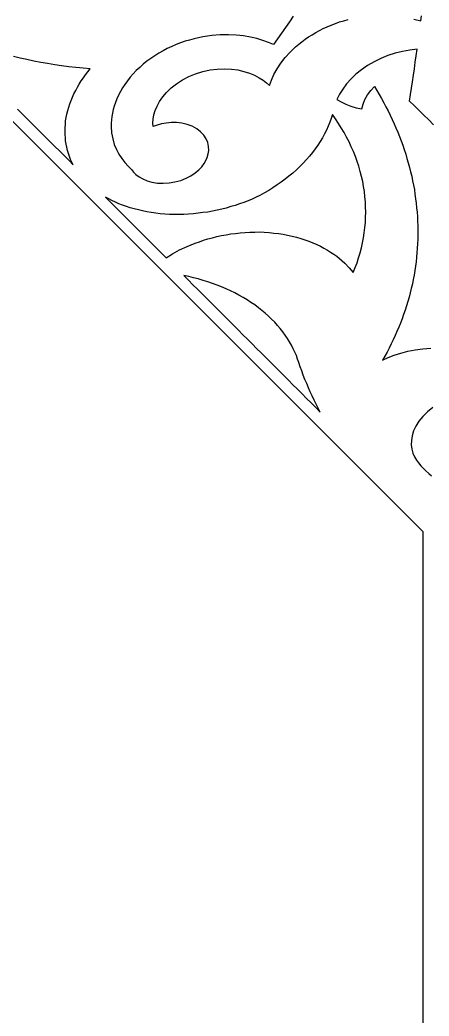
# Model space of a CAD drawing. Extents: x -535 to 1345, y -535 to 535.
# Drawn here: x 299.7 to 350.7, y 84.6 to 208.8 of the extents above; entities that cross this region are included whole.
import ezdxf

# ---------------------------------------------------------------- set-up
doc = ezdxf.new("R2010")
doc.units = 0
doc.layers.add('LAYER_1', color=18, linetype='CONTINUOUS')
doc.layers.add('LAYER_10', color=174, linetype='CONTINUOUS')

msp = doc.modelspace()

# ---------------------------------------------------------------- linework, layer by layer
at = {"layer": 'LAYER_1'}
for points in [[(333.8, 209.28), (333.32, 208.57), (332.84, 207.85), (332.34, 207.15), (331.84, 206.45), (331.34, 205.75), (330.71, 206.01), (330.01, 206.26), (329.27, 206.48), (328.46, 206.66), (327.6, 206.81), (326.68, 206.91), (325.71, 206.96), (324.69, 206.95), (323.63, 206.87), (323.09, 206.79), (322.54, 206.71), (321.99, 206.59), (321.43, 206.47), (320.87, 206.31), (320.31, 206.15), (319.75, 205.95), (319.19, 205.75), (318.64, 205.5), (318.09, 205.25), (317.56, 204.96), (317.03, 204.67), (316.53, 204.34), (316.02, 204.01), (315.55, 203.65), (315.08, 203.28), (314.65, 202.89), (314.22, 202.49), (313.84, 202.08), (313.46, 201.66), (313.13, 201.22), (312.79, 200.78), (312.52, 200.33), (312.24, 199.89), (312.02, 199.43), (311.79, 198.98), (311.63, 198.53), (311.46, 198.08), (311.35, 197.64), (311.24, 197.2), (311.17, 196.77), (311.11, 196.34), (311.1, 195.93), (311.09, 195.51), (311.14, 194.73), (311.28, 193.99), (311.48, 193.3), (311.75, 192.66), (312.06, 192.07), (312.41, 191.53), (312.79, 191.03), (313.2, 190.58), (313.62, 190.17), (313.86, 189.85), (314.18, 189.54), (314.56, 189.24), (315.03, 188.98), (315.57, 188.75), (316.18, 188.58), (316.86, 188.47), (317.57, 188.44), (318.31, 188.49), (319.05, 188.62), (319.76, 188.81), (320.43, 189.08), (321.03, 189.39), (321.56, 189.75), (322.01, 190.12), (322.39, 190.51), (322.68, 190.9), (322.91, 191.28), (323.08, 191.67), (323.2, 192.1), (323.26, 192.55), (323.25, 193.02), (323.14, 193.51), (322.94, 193.99), (322.64, 194.45), (322.25, 194.87), (321.76, 195.24), (321.2, 195.55), (320.58, 195.78), (319.92, 195.93), (319.25, 196.01), (318.6, 196.02), (317.96, 195.96), (317.37, 195.85), (316.81, 195.7), (316.31, 195.51), (316.3, 195.97), (316.34, 196.45), (316.43, 196.96), (316.59, 197.5), (316.82, 198.06), (317.13, 198.63), (317.53, 199.21), (318.01, 199.78), (318.58, 200.33), (319.23, 200.85), (319.97, 201.33), (320.77, 201.75), (321.62, 202.1), (322.51, 202.38), (323.42, 202.57), (324.33, 202.69), (325.22, 202.72), (326.08, 202.68), (326.89, 202.57), (327.65, 202.4), (328.35, 202.17), (328.98, 201.91), (329.54, 201.61), (330.04, 201.29), (330.47, 200.96), (330.84, 200.62), (331.09, 201.31), (331.4, 202.01), (331.79, 202.71), (332.25, 203.42), (332.79, 204.12), (333.41, 204.81), (334.1, 205.47), (334.48, 205.79), (334.87, 206.1), (335.28, 206.4), (335.7, 206.7), (336.15, 206.97), (336.6, 207.25), (337.08, 207.5), (337.55, 207.75), (338.05, 207.96), (338.55, 208.18), (339.07, 208.37), (339.59, 208.56), (340.12, 208.71), (340.65, 208.86)], [(348.85, 208.92), (349.72, 208.68), (349.8, 209.34)], [(351.31, 195.75), (350.71, 196.34), (350.11, 196.93), (349.52, 197.52), (348.92, 198.11), (348.32, 198.7), (348.44, 199.5), (348.56, 200.3), (348.68, 201.11), (348.8, 201.92), (348.92, 202.73), (349.03, 203.54), (349.14, 204.35), (349.26, 205.16), (348.35, 205.05), (347.43, 204.88), (346.51, 204.65), (345.61, 204.36), (344.73, 204), (343.88, 203.59), (343.08, 203.12), (342.32, 202.61), (341.63, 202.05), (341.01, 201.46), (340.45, 200.84), (339.97, 200.2), (339.57, 199.55), (339.24, 198.9), (339.78, 198.58), (340.37, 198.3), (341, 198.06), (341.66, 197.87), (342.34, 197.72), (342.51, 198.31), (342.75, 198.9), (343.08, 199.47), (343.47, 200.02), (343.92, 200.53), (344.22, 200.02), (344.52, 199.52), (344.82, 199.01), (345.09, 198.49), (345.37, 197.97), (345.64, 197.46), (345.9, 196.93), (346.15, 196.4), (346.39, 195.87), (346.62, 195.34), (346.84, 194.8), (347.07, 194.27), (347.26, 193.72), (347.46, 193.18), (347.66, 192.64), (347.83, 192.09), (347.99, 191.54), (348.16, 190.99), (348.3, 190.43), (348.44, 189.88), (348.58, 189.32), (348.69, 188.76), (348.8, 188.2), (348.91, 187.65), (348.99, 187.08), (349.07, 186.52), (349.15, 185.96), (349.2, 185.4), (349.25, 184.84), (349.3, 184.27), (349.32, 183.71), (349.34, 183.15), (349.36, 182.58), (349.35, 182.02), (349.33, 181.46), (349.32, 180.9), (349.28, 180.34), (349.24, 179.78), (349.19, 179.22), (349.12, 178.66), (349.05, 178.1), (348.97, 177.55), (348.87, 176.99), (348.76, 176.44), (348.66, 175.89), (348.53, 175.34), (348.39, 174.79), (348.26, 174.25), (348.09, 173.7), (347.93, 173.16), (347.76, 172.62), (347.57, 172.09), (347.38, 171.56), (347.18, 171.02), (346.96, 170.5), (346.74, 169.97), (346.52, 169.45), (346.27, 168.93), (346.02, 168.41), (345.77, 167.9), (345.5, 167.39), (345.22, 166.88), (344.95, 166.38), (345.65, 166.7), (346.41, 167.01), (347.23, 167.28), (348.1, 167.51), (349.03, 167.69), (349.99, 167.82), (350.98, 167.89)], [(299.42, 197.67), (300, 197.09), (300.58, 196.51), (301.16, 195.94), (301.74, 195.36), (302.32, 194.78), (302.89, 194.2), (303.47, 193.62), (304.05, 193.04), (304.63, 192.47), (305.21, 191.89), (305.79, 191.31), (306.36, 190.73), (306.03, 191.43), (305.89, 191.8), (305.75, 192.17), (305.65, 192.55), (305.54, 192.93), (305.47, 193.33), (305.4, 193.72), (305.37, 194.13), (305.33, 194.54), (305.34, 194.96), (305.34, 195.37), (305.38, 195.8), (305.41, 196.22), (305.49, 196.65), (305.57, 197.07), (305.68, 197.5), (305.79, 197.92), (305.94, 198.35), (306.08, 198.77), (306.26, 199.19), (306.45, 199.6), (306.66, 200.01), (306.87, 200.42), (307.11, 200.82), (307.36, 201.21), (307.63, 201.6), (307.9, 201.98), (308.48, 202.71), (307.59, 202.8), (306.69, 202.88), (305.8, 202.98), (304.91, 203.09), (304.04, 203.22), (303.16, 203.36), (302.3, 203.52), (301.43, 203.68), (300.58, 203.87), (299.74, 204.05), (298.91, 204.26)], [(351.22, 160.47), (350.55, 159.94), (349.97, 159.37), (349.49, 158.78), (349.11, 158.17), (348.82, 157.56), (348.64, 156.97), (348.54, 156.38), (348.53, 155.82), (348.6, 155.29), (348.73, 154.8), (348.92, 154.33), (349.16, 153.91), (349.44, 153.57), (349.71, 153.23), (350.03, 152.91), (350.35, 152.58), (350.7, 152.27), (351.05, 151.96)]]:
    msp.add_lwpolyline(points, dxfattribs=at)
for points in [[(338.69, 197.02), (338.53, 196.53), (338.36, 196.05), (338.16, 195.56), (337.95, 195.08), (337.7, 194.6), (337.45, 194.13), (337.16, 193.66), (336.87, 193.19), (336.54, 192.73), (336.2, 192.28), (335.83, 191.83), (335.46, 191.39), (335.05, 190.96), (334.64, 190.54), (334.19, 190.13), (333.75, 189.72), (333.27, 189.34), (332.8, 188.95), (332.3, 188.59), (331.79, 188.23), (331.27, 187.89), (330.74, 187.56), (330.2, 187.24), (329.65, 186.93), (329.16, 186.71), (328.68, 186.48), (328.16, 186.27), (327.65, 186.06), (327.11, 185.88), (326.57, 185.69), (326.01, 185.53), (325.45, 185.36), (324.88, 185.22), (324.3, 185.09), (323.71, 184.98), (323.13, 184.86), (322.53, 184.78), (321.94, 184.7), (321.34, 184.65), (320.74, 184.6), (320.15, 184.57), (319.55, 184.55), (318.96, 184.56), (318.37, 184.57), (317.79, 184.61), (317.21, 184.65), (316.65, 184.72), (316.09, 184.79), (315.54, 184.89), (315, 184.99), (314.48, 185.12), (313.96, 185.24), (313.47, 185.39), (312.98, 185.55), (312.51, 185.72), (312.05, 185.9), (311.61, 186.09), (311.18, 186.29), (310.78, 186.5), (310.38, 186.72), (310.92, 186.18), (311.46, 185.64), (311.99, 185.1), (312.53, 184.56), (313.07, 184.02), (313.61, 183.48), (314.15, 182.94), (314.69, 182.4), (315.23, 181.86), (315.77, 181.32), (316.31, 180.78), (316.85, 180.24), (317.39, 179.7), (317.93, 179.16), (318.75, 179.66), (319.63, 180.13), (320.57, 180.57), (321.07, 180.77), (321.57, 180.97), (322.09, 181.16), (322.62, 181.34), (323.16, 181.5), (323.71, 181.66), (324.27, 181.79), (324.84, 181.92), (325.42, 182.03), (326, 182.13), (326.6, 182.2), (327.19, 182.28), (327.79, 182.32), (328.39, 182.36), (328.99, 182.36), (329.59, 182.37), (330.19, 182.34), (330.78, 182.31), (331.37, 182.24), (331.96, 182.18), (332.53, 182.08), (333.1, 181.98), (333.66, 181.85), (334.21, 181.72), (334.74, 181.56), (335.26, 181.4), (335.76, 181.21), (336.26, 181.02), (336.73, 180.81), (337.2, 180.59), (337.63, 180.36), (338.07, 180.12), (338.47, 179.86), (338.86, 179.61), (339.22, 179.34), (339.58, 179.07), (340.23, 178.5), (340.8, 177.92), (341.29, 177.32), (341.52, 177.93), (341.76, 178.53), (341.95, 179.15), (342.14, 179.77), (342.3, 180.39), (342.45, 181.02), (342.56, 181.65), (342.67, 182.28), (342.74, 182.92), (342.8, 183.56), (342.83, 184.2), (342.85, 184.84), (342.83, 185.48), (342.81, 186.12), (342.75, 186.76), (342.68, 187.4), (342.58, 188.04), (342.47, 188.67), (342.32, 189.3), (342.17, 189.93), (341.97, 190.56), (341.78, 191.18), (341.55, 191.79), (341.31, 192.4), (341.04, 193), (340.77, 193.6), (340.46, 194.19), (340.14, 194.77), (339.8, 195.34), (339.45, 195.91), (339.07, 196.46)], [(320.16, 176.94), (320.72, 176.37), (321.29, 175.8), (321.86, 175.24), (322.43, 174.67), (322.99, 174.1), (323.56, 173.54), (324.13, 172.97), (324.7, 172.4), (325.26, 171.83), (325.83, 171.27), (326.4, 170.7), (326.96, 170.13), (327.53, 169.56), (328.1, 169), (328.67, 168.43), (329.23, 167.86), (329.8, 167.29), (330.37, 166.73), (330.94, 166.16), (331.5, 165.59), (332.07, 165.03), (332.64, 164.46), (333.21, 163.89), (333.77, 163.32), (334.34, 162.76), (334.91, 162.19), (335.47, 161.62), (336.04, 161.05), (336.61, 160.49), (337.18, 159.92), (336.92, 160.42), (336.66, 160.92), (336.4, 161.42), (336.16, 161.93), (335.92, 162.44), (335.69, 162.95), (335.48, 163.47), (335.26, 163.99), (335.05, 164.51), (334.87, 165.04), (334.68, 165.56), (334.49, 166.09), (334.34, 166.53), (334.19, 166.96), (334, 167.39), (333.8, 167.82), (333.57, 168.25), (333.34, 168.68), (333.07, 169.09), (332.8, 169.51), (332.5, 169.92), (332.19, 170.32), (331.84, 170.72), (331.5, 171.11), (331.11, 171.49), (330.73, 171.87), (330.31, 172.23), (329.9, 172.59), (329.45, 172.93), (329, 173.27), (328.52, 173.59), (328.04, 173.9), (327.54, 174.2), (327.03, 174.49), (326.5, 174.77), (325.97, 175.04), (325.42, 175.28), (324.87, 175.53), (324.3, 175.74), (323.73, 175.96), (323.14, 176.15), (322.56, 176.34), (321.96, 176.51), (321.37, 176.67), (320.76, 176.8)]]:
    msp.add_lwpolyline(points, close=True, dxfattribs=at)
at = {"layer": 'LAYER_10'}
msp.add_lwpolyline([(-350, 0), (-350, -144.97), (-144.97, -350), (0, -350), (144.97, -350), (350, -144.97), (350, 0), (350, 144.97), (144.97, 350), (0, 350), (-144.97, 350), (-350, 144.97)], close=True, dxfattribs=at)

doc.saveas('drawing.dxf')
